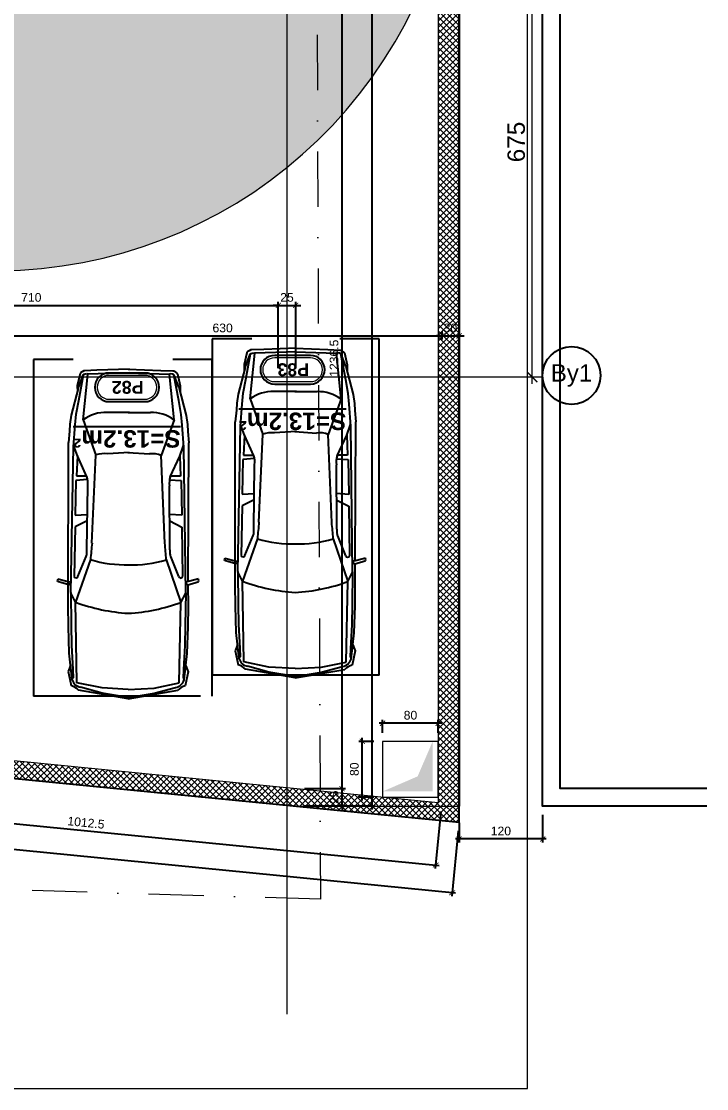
# Model space of a CAD drawing. Header units: centimetres. Extents: x 54080 to 59633, y -55119 to -48218.
# Drawn here: x 58648 to 59633, y -55119 to -53587 of the extents above; entities that cross this region are included whole.
import ezdxf
from ezdxf.enums import TextEntityAlignment as Align

# ---------------------------------------------------------------- set-up
doc = ezdxf.new("R2010")
doc.units = ezdxf.units.CM
doc.header["$LTSCALE"] = 50
doc.header["$MEASUREMENT"] = 0
for name, pattern in [('23486-A01$0${ Chain Double-Dash }', [0]), ('AXES', [2, 1.25, -0.25, 0.25, -0.25]), ('CACHE', [0.375, 0.25, -0.125]), ('CONTINU', [0]), ('Dot & Dashed', [335.138881, 158.75, -88.194444, 0, -88.194437])]:
    doc.linetypes.add(name, pattern=pattern)
doc.layers.get('0').update_dxf_attribs({"color": 8})
for name, color, linetype in [('AXES', 10, 'AXES'), ('BETON COUPE', 3, 'CONTINU'), ('BORD', 5, 'Continuous'), ('COTE 50ème', 1, 'Continuous'), ('FINI', 251, 'Continuous'), ('OMBRE', 253, 'Continuous'), ('PILIER', 7, 'Continuous'), ('TEXTE', 7, 'Continuous')]:
    doc.layers.add(name, color=color, linetype=linetype)
for name, color, linetype, lineweight in [('BETON CACHE', 4, 'CACHE', 5), ('BETON HACHURE', 253, 'Continuous', 13), ('EXISTANT BORD', 251, 'Continuous', 60), ('EXISTANT COUPE', 251, 'Continuous', 40), ('MACONNERIE COUPE', 7, 'Continuous', 30)]:
    doc.layers.add(name, color=color, linetype=linetype, lineweight=lineweight)
doc.layers.add('FMULT', color=150, linetype='Continuous', plot=False)
doc.layers.add('HORS GEL', color=7, linetype='CACHE', lineweight=15, true_color=0x00661a)
doc.layers.add('New_2D Drafting - General_Pen_No__4', color=252, linetype='Continuous', lineweight=13, true_color=0x696969)
doc.styles.add('BRMNAMES', font='swisseb.ttf', dxfattribs={"height": 20})
doc.styles.add('FN_TEXT_1.50', font='arial.ttf', dxfattribs={"height": 10})
doc.styles.add('RS_TEXT_1.50', font='arial.ttf', dxfattribs={"height": 12.5})
doc.styles.add('RS_TXT_100', font='arial.ttf', dxfattribs={"height": 25})
doc.styles.add('RS_TXT_50', font='arial.ttf', dxfattribs={"height": 12.5})
doc.dimstyles.new('RS_100CM_LINEAIRE', dxfattribs={"dimscale": 10, "dimtxt": 25, "dimasz": 1.5, "dimexe": 1, "dimexo": 2.5, "dimgap": 1, "dimtad": 1, "dimdec": 1, "dimrnd": 0.5, "dimdsep": 46, "dimtxsty": 'RS_TXT_100', "dimblk1": 'ARCHTICK', "dimblk2": 'ARCHTICK', "dimsah": 1, "dimcen": 2.5, "dimdle": 1, "dimclrt": 4, "dimadec": 0, "dimazin": 2, "dimtfac": 1, "dimtdec": 1, "dimtix": 1, "dimtmove": 2, "dimatfit": 3, "dimfxl": 1, "dimtolj": 1, "dimtzin": 0, "dimarcsym": 0})
doc.dimstyles.new('RS_50CM_LINEAIRE', dxfattribs={"dimscale": 5, "dimtxt": 12.5, "dimasz": 1.5, "dimexe": 1, "dimexo": 2.5, "dimgap": 1, "dimtad": 1, "dimdec": 1, "dimrnd": 0.5, "dimdsep": 46, "dimtxsty": 'RS_TXT_50', "dimblk1": 'ARCHTICK', "dimblk2": 'ARCHTICK', "dimsah": 1, "dimcen": 2.5, "dimdle": 1, "dimclrt": 4, "dimadec": 0, "dimazin": 2, "dimtfac": 1, "dimtdec": 1, "dimtix": 1, "dimtmove": 2, "dimatfit": 3, "dimfxl": 1, "dimtolj": 1, "dimtzin": 0, "dimarcsym": 0})

# ---------------------------------------------------------------- blocks, each defined once
blk = doc.blocks.new('AXES_FN')
at = {"color": 0, "linetype": 'Continuous'}
blk.add_circle((0, 15), 22.18, dxfattribs=at)
at = {"color": 0, "style": 'FN_TEXT_1.50'}
blk.add_attdef('AXES', text='', height=12.5, dxfattribs=at).set_placement((-48.89, 20.63), align=Align.MIDDLE_CENTER)
blk = doc.blocks.new('_ArchTick')
at = {"color": 0, "linetype": 'ByBlock', "const_width": 0.15}
blk.add_lwpolyline([(-0.5, -0.5), (0.5, 0.5)], dxfattribs=at)
blk = doc.blocks.new('*D130')
at = {"layer": 'AXES', "color": 0, "linetype": 'Continuous', "lineweight": -2, "ltscale": 0.5, "transparency": 16777216}
for p, q in [((74583.4, -44454.7), (75353.4, -44454.7)), ((75343.4, -45139.7), (75343.4, -44444.7)), ((74583.4, -45129.7), (75353.4, -45129.7))]:
    blk.add_line(p, q, dxfattribs=at)
at = {"layer": 'Defpoints', "color": 0, "linetype": 'Continuous', "ltscale": 0.5, "transparency": 16777216}
for p in [(74558.4, -44454.7), (75343.4, -44454.7), (74558.4, -45129.7)]:
    blk.add_point(p, dxfattribs=at)
at = {"layer": 'AXES', "color": 0, "linetype": 'Continuous', "lineweight": -2, "ltscale": 0.5, "transparency": 16777216, "xscale": 15, "yscale": 15, "zscale": 15}
for p, rotation in [((75343.4, -44454.7), 90), ((75343.4, -45129.7), 270)]:
    blk.add_blockref('_ArchTick', p, dxfattribs=dict(at, rotation=rotation))
at = {"layer": 'AXES', "color": 4, "linetype": 'Continuous', "lineweight": 5, "ltscale": 0.5, "transparency": 16777216, "insert": (75320.6, -44792.2), "char_height": 25, "attachment_point": 5, "rotation": 90, "style": 'RS_TXT_100'}
blk.add_mtext('\\A1;675', dxfattribs=at)
blk = doc.blocks.new('*D1105')
at = {"layer": 'COTE 50ème', "color": 0, "lineweight": -2, "ltscale": 0.5, "transparency": 16777216}
for p, q in [((58307.7, -54059.9), (58307.7, -53989.5)), ((59017.7, -54084.9), (59017.7, -53989.5)), ((58302.7, -53994.5), (59022.7, -53994.5))]:
    blk.add_line(p, q, dxfattribs=at)
at = {"layer": 'Defpoints', "color": 0, "ltscale": 0.5, "transparency": 16777216}
for p in [(59017.7, -53994.5), (58307.7, -54072.4), (59017.7, -54097.4)]:
    blk.add_point(p, dxfattribs=at)
at = {"layer": 'COTE 50ème', "color": 0, "lineweight": -2, "ltscale": 0.5, "transparency": 16777216, "xscale": 7.5, "yscale": 7.5, "zscale": 7.5, "rotation": 180}
blk.add_blockref('_ArchTick', (58307.7, -53994.5), dxfattribs=at)
at = {"layer": 'COTE 50ème', "color": 0, "lineweight": -2, "ltscale": 0.5, "transparency": 16777216, "xscale": 7.5, "yscale": 7.5, "zscale": 7.5}
blk.add_blockref('_ArchTick', (59017.7, -53994.5), dxfattribs=at)
at = {"layer": 'COTE 50ème', "color": 4, "ltscale": 0.5, "transparency": 16777216, "insert": (58662.7, -53983.1), "char_height": 12.5, "attachment_point": 5, "style": 'RS_TXT_50'}
blk.add_mtext('\\A1;710', dxfattribs=at)
blk = doc.blocks.new('*D1106')
at = {"layer": 'COTE 50ème', "color": 0, "lineweight": -2, "ltscale": 0.5, "transparency": 16777216}
for p, q in [((59017.7, -54084.9), (59017.7, -53989.5)), ((59042.7, -54084.9), (59042.7, -53989.5)), ((59017.7, -53994.5), (59010.2, -53994.5)), ((59017.7, -53994.5), (59042.7, -53994.5)), ((59042.7, -53994.5), (59050.2, -53994.5))]:
    blk.add_line(p, q, dxfattribs=at)
at = {"layer": 'Defpoints', "color": 0, "ltscale": 0.5, "transparency": 16777216}
for p in [(59042.7, -53994.5), (59017.7, -54097.4), (59042.7, -54097.4)]:
    blk.add_point(p, dxfattribs=at)
at = {"layer": 'COTE 50ème', "color": 0, "lineweight": -2, "ltscale": 0.5, "transparency": 16777216, "xscale": 7.5, "yscale": 7.5, "zscale": 7.5}
blk.add_blockref('_ArchTick', (59017.7, -53994.5), dxfattribs=at)
at = {"layer": 'COTE 50ème', "color": 0, "lineweight": -2, "ltscale": 0.5, "transparency": 16777216, "xscale": 7.5, "yscale": 7.5, "zscale": 7.5, "rotation": 180}
blk.add_blockref('_ArchTick', (59042.7, -53994.5), dxfattribs=at)
at = {"layer": 'COTE 50ème', "color": 4, "ltscale": 0.5, "transparency": 16777216, "insert": (59030.2, -53983.1), "char_height": 12.5, "attachment_point": 5, "style": 'RS_TXT_50'}
blk.add_mtext('\\A1;25', dxfattribs=at)
blk = doc.blocks.new('*D1373')
at = {"layer": 'COTE 50ème', "color": 0, "lineweight": -2, "ltscale": 0.5, "transparency": 16777216}
for p, q in [((59055.2, -54688.5), (59114.3, -54688.5)), ((59109.3, -54688.5), (59109.3, -54681)), ((59109.3, -54713.5), (59109.3, -54688.5)), ((59055.2, -54713.5), (59114.3, -54713.5)), ((59109.3, -54713.5), (59109.3, -54721))]:
    blk.add_line(p, q, dxfattribs=at)
at = {"layer": 'Defpoints', "color": 0, "ltscale": 0.5, "transparency": 16777216}
for p in [(59042.7, -54688.5), (59109.3, -54688.5), (59042.7, -54713.5)]:
    blk.add_point(p, dxfattribs=at)
at = {"layer": 'COTE 50ème', "color": 0, "lineweight": -2, "ltscale": 0.5, "transparency": 16777216, "xscale": 7.5, "yscale": 7.5, "zscale": 7.5}
for p, rotation in [((59109.3, -54688.5), 270), ((59109.3, -54713.5), 90)]:
    blk.add_blockref('_ArchTick', p, dxfattribs=dict(at, rotation=rotation))
at = {"layer": 'COTE 50ème', "color": 4, "ltscale": 0.5, "transparency": 16777216, "insert": (59097.9, -54701), "char_height": 12.5, "attachment_point": 5, "rotation": 90, "style": 'RS_TXT_50'}
blk.add_mtext('\\A1;25', dxfattribs=at)
blk = doc.blocks.new('*D1374')
at = {"layer": 'COTE 50ème', "color": 0, "lineweight": -2, "ltscale": 0.5, "transparency": 16777216}
for p, q in [((59030.2, -53452.2), (59114.3, -53452.2)), ((59109.3, -54693.5), (59109.3, -53447.2)), ((59055.2, -54688.5), (59114.3, -54688.5))]:
    blk.add_line(p, q, dxfattribs=at)
at = {"layer": 'Defpoints', "color": 0, "ltscale": 0.5, "transparency": 16777216}
for p in [(59017.7, -53452.2), (59109.3, -53452.2), (59042.7, -54688.5)]:
    blk.add_point(p, dxfattribs=at)
at = {"layer": 'COTE 50ème', "color": 0, "lineweight": -2, "ltscale": 0.5, "transparency": 16777216, "xscale": 7.5, "yscale": 7.5, "zscale": 7.5}
for p, rotation in [((59109.3, -53452.2), 90), ((59109.3, -54688.5), 270)]:
    blk.add_blockref('_ArchTick', p, dxfattribs=dict(at, rotation=rotation))
at = {"layer": 'COTE 50ème', "color": 4, "ltscale": 0.5, "transparency": 16777216, "insert": (59097.9, -54070.4), "char_height": 12.5, "attachment_point": 5, "rotation": 90, "style": 'RS_TXT_50'}
blk.add_mtext('\\A1;1236.5', dxfattribs=at)
blk = doc.blocks.new('*D1382')
at = {"layer": 'COTE 50ème', "color": 0, "lineweight": -2, "ltscale": 0.5, "transparency": 16777216}
for p, q in [((59055.2, -49527.2), (59157.1, -49527.2)), ((59152.1, -49522.2), (59152.1, -54718.5)), ((59055.2, -54713.5), (59157.1, -54713.5))]:
    blk.add_line(p, q, dxfattribs=at)
at = {"layer": 'Defpoints', "color": 0, "ltscale": 0.5, "transparency": 16777216}
for p in [(59042.7, -49527.2), (59042.7, -54713.5), (59152.1, -54713.5)]:
    blk.add_point(p, dxfattribs=at)
at = {"layer": 'COTE 50ème', "color": 0, "lineweight": -2, "ltscale": 0.5, "transparency": 16777216, "xscale": 7.5, "yscale": 7.5, "zscale": 7.5}
for p, rotation in [((59152.1, -49527.2), 90), ((59152.1, -54713.5), 270)]:
    blk.add_blockref('_ArchTick', p, dxfattribs=dict(at, rotation=rotation))
at = {"layer": 'COTE 50ème', "color": 4, "ltscale": 0.5, "transparency": 16777216, "insert": (59140.7, -52120.4), "char_height": 12.5, "attachment_point": 5, "rotation": 90, "style": 'RS_TXT_50'}
blk.add_mtext('\\A1;5186.5', dxfattribs=at)
blk = doc.blocks.new('*D1390')
at = {"layer": 'COTE 50ème', "color": 0, "lineweight": -2, "ltscale": 0.5, "transparency": 16777216}
for p, q in [((58243.9, -54622.5), (58235.9, -54704.3)), ((58231.4, -54698.9), (59248.9, -54798.8)), ((59251.4, -54721.5), (59243.4, -54803.3))]:
    blk.add_line(p, q, dxfattribs=at)
at = {"layer": 'Defpoints', "color": 0, "ltscale": 0.5, "transparency": 16777216}
for p in [(58245.2, -54610.1), (59252.7, -54709), (59243.9, -54798.3)]:
    blk.add_point(p, dxfattribs=at)
at = {"layer": 'COTE 50ème', "color": 0, "lineweight": -2, "ltscale": 0.5, "transparency": 16777216, "xscale": 7.5, "yscale": 7.5, "zscale": 7.5}
for p, rotation in [((58236.4, -54699.4), 174.3913441653871), ((59243.9, -54798.3), 354.3913441653871)]:
    blk.add_blockref('_ArchTick', p, dxfattribs=dict(at, rotation=rotation))
at = {"layer": 'COTE 50ème', "color": 4, "ltscale": 0.5, "transparency": 16777216, "insert": (58741.3, -54737.5), "char_height": 12.5, "attachment_point": 5, "rotation": 354.3913, "style": 'RS_TXT_50'}
blk.add_mtext('\\A1;1012.5', dxfattribs=at)
blk = doc.blocks.new('*D1391')
at = {"layer": 'COTE 50ème', "color": 0, "lineweight": -2, "ltscale": 0.5, "transparency": 16777216}
for p, q in [((54463.3, -54276.4), (54454.1, -54370.5)), ((59272.6, -54838.7), (54449.6, -54365.1)), ((59276.4, -54749), (59267.1, -54843.2))]:
    blk.add_line(p, q, dxfattribs=at)
at = {"layer": 'Defpoints', "color": 0, "ltscale": 0.5, "transparency": 16777216}
for p in [(54464.5, -54263.9), (54454.6, -54365.6), (59277.6, -54736.6)]:
    blk.add_point(p, dxfattribs=at)
at = {"layer": 'COTE 50ème', "color": 0, "lineweight": -2, "ltscale": 0.5, "transparency": 16777216, "xscale": 7.5, "yscale": 7.5, "zscale": 7.5}
for p, rotation in [((54454.6, -54365.6), 174.3913441652517), ((59267.6, -54838.2), 354.3913441652516)]:
    blk.add_blockref('_ArchTick', p, dxfattribs=dict(at, rotation=rotation))
at = {"layer": 'COTE 50ème', "color": 4, "ltscale": 0.5, "transparency": 16777216, "insert": (56862.2, -54590.6), "char_height": 12.5, "attachment_point": 5, "rotation": 354.3913, "style": 'RS_TXT_50'}
blk.add_mtext('\\A1;4836', dxfattribs=at)
blk = doc.blocks.new('PILIER')
at = {"color": 252}
blk.add_lwpolyline([(1.563, 1.2), (-1.437, 1.2, 1), (-1.437, -1.2), (1.563, -1.2, 1), (1.563, 1.2, -1)], format="xyb", dxfattribs=at)
at = {"color": 10, "lineweight": 20}
blk.add_lwpolyline([(1.563, 1), (-1.437, 1, 1), (-1.437, -1), (1.563, -1, 1)], format="xyb", close=True, dxfattribs=at)
at = {"color": 7, "style": 'BRMNAMES'}
blk.add_attdef('PILIER_TEXTE', text='', height=1.076, dxfattribs=at).set_placement((0, 0), align=Align.MIDDLE_CENTER)
blk = doc.blocks.new('*D1409')
at = {"layer": 'COTE 50ème', "color": 0, "lineweight": -2, "ltscale": 0.5, "transparency": 16777216}
for p, q in [((58622.7, -54044.9), (58622.7, -54033.4)), ((59252.7, -54032.2), (59252.7, -54043.4)), ((58617.7, -54038.4), (59257.7, -54038.4))]:
    blk.add_line(p, q, dxfattribs=at)
at = {"layer": 'Defpoints', "color": 0, "ltscale": 0.5, "transparency": 16777216}
for p in [(59252.7, -54019.7), (59252.7, -54038.4), (58622.7, -54057.4)]:
    blk.add_point(p, dxfattribs=at)
at = {"layer": 'COTE 50ème', "color": 0, "lineweight": -2, "ltscale": 0.5, "transparency": 16777216, "xscale": 7.5, "yscale": 7.5, "zscale": 7.5, "rotation": 180}
blk.add_blockref('_ArchTick', (58622.7, -54038.4), dxfattribs=at)
at = {"layer": 'COTE 50ème', "color": 0, "lineweight": -2, "ltscale": 0.5, "transparency": 16777216, "xscale": 7.5, "yscale": 7.5, "zscale": 7.5}
blk.add_blockref('_ArchTick', (59252.7, -54038.4), dxfattribs=at)
at = {"layer": 'COTE 50ème', "color": 4, "ltscale": 0.5, "transparency": 16777216, "insert": (58937.7, -54027), "char_height": 12.5, "attachment_point": 5, "style": 'RS_TXT_50'}
blk.add_mtext('\\A1;630', dxfattribs=at)
blk = doc.blocks.new('*D1410')
at = {"layer": 'COTE 50ème', "color": 0, "lineweight": -2, "ltscale": 0.5, "transparency": 16777216}
for p, q in [((59252.7, -54032.2), (59252.7, -54043.4)), ((59277.6, -54034.9), (59277.6, -54043.4)), ((59252.7, -54038.4), (59245.2, -54038.4)), ((59252.7, -54038.4), (59277.6, -54038.4)), ((59277.6, -54038.4), (59285.1, -54038.4))]:
    blk.add_line(p, q, dxfattribs=at)
at = {"layer": 'Defpoints', "color": 0, "ltscale": 0.5, "transparency": 16777216}
for p in [(59252.7, -54019.7), (59277.6, -54022.4), (59277.6, -54038.4)]:
    blk.add_point(p, dxfattribs=at)
at = {"layer": 'COTE 50ème', "color": 0, "lineweight": -2, "ltscale": 0.5, "transparency": 16777216, "xscale": 7.5, "yscale": 7.5, "zscale": 7.5}
blk.add_blockref('_ArchTick', (59252.7, -54038.4), dxfattribs=at)
at = {"layer": 'COTE 50ème', "color": 0, "lineweight": -2, "ltscale": 0.5, "transparency": 16777216, "xscale": 7.5, "yscale": 7.5, "zscale": 7.5, "rotation": 180}
blk.add_blockref('_ArchTick', (59277.6, -54038.4), dxfattribs=at)
at = {"layer": 'COTE 50ème', "color": 4, "ltscale": 0.5, "transparency": 16777216, "insert": (59265.1, -54027), "char_height": 12.5, "attachment_point": 5, "style": 'RS_TXT_50'}
blk.add_mtext('\\A1;30', dxfattribs=at)
blk = doc.blocks.new('*D1416')
at = {"layer": 'COTE 50ème', "color": 0, "lineweight": -2, "ltscale": 0.5, "transparency": 16777216}
for p, q in [((59252.7, -54594.6), (59162.7, -54594.6)), ((59167.7, -54608.2), (59167.7, -54589.6)), ((59247.7, -54608.2), (59247.7, -54589.6))]:
    blk.add_line(p, q, dxfattribs=at)
at = {"layer": 'Defpoints', "color": 0, "ltscale": 0.5, "transparency": 16777216}
for p in [(59167.7, -54594.6), (59167.7, -54620.7), (59247.7, -54620.7)]:
    blk.add_point(p, dxfattribs=at)
at = {"layer": 'COTE 50ème', "color": 0, "lineweight": -2, "ltscale": 0.5, "transparency": 16777216, "xscale": 7.5, "yscale": 7.5, "zscale": 7.5, "rotation": 180}
blk.add_blockref('_ArchTick', (59167.7, -54594.6), dxfattribs=at)
at = {"layer": 'COTE 50ème', "color": 0, "lineweight": -2, "ltscale": 0.5, "transparency": 16777216, "xscale": 7.5, "yscale": 7.5, "zscale": 7.5}
blk.add_blockref('_ArchTick', (59247.7, -54594.6), dxfattribs=at)
at = {"layer": 'COTE 50ème', "color": 4, "ltscale": 0.5, "transparency": 16777216, "insert": (59207.7, -54583.2), "char_height": 12.5, "attachment_point": 5, "style": 'RS_TXT_50'}
blk.add_mtext('\\A1;80', dxfattribs=at)
blk = doc.blocks.new('*D1417')
at = {"layer": 'COTE 50ème', "color": 0, "lineweight": -2, "ltscale": 0.5, "transparency": 16777216}
for p, q in [((59138.5, -54705.7), (59138.5, -54615.7)), ((59155.2, -54620.7), (59133.5, -54620.7)), ((59155.2, -54700.7), (59133.5, -54700.7))]:
    blk.add_line(p, q, dxfattribs=at)
at = {"layer": 'Defpoints', "color": 0, "ltscale": 0.5, "transparency": 16777216}
for p in [(59138.5, -54620.7), (59167.7, -54620.7), (59167.7, -54700.7)]:
    blk.add_point(p, dxfattribs=at)
at = {"layer": 'COTE 50ème', "color": 0, "lineweight": -2, "ltscale": 0.5, "transparency": 16777216, "xscale": 7.5, "yscale": 7.5, "zscale": 7.5}
for p, rotation in [((59138.5, -54620.7), 90), ((59138.5, -54700.7), 270)]:
    blk.add_blockref('_ArchTick', p, dxfattribs=dict(at, rotation=rotation))
at = {"layer": 'COTE 50ème', "color": 4, "ltscale": 0.5, "transparency": 16777216, "insert": (59127.1, -54660.7), "char_height": 12.5, "attachment_point": 5, "rotation": 90, "style": 'RS_TXT_50'}
blk.add_mtext('\\A1;80', dxfattribs=at)
blk = doc.blocks.new('*D1419')
at = {"layer": 'COTE 50ème', "color": 0, "lineweight": -2, "ltscale": 0.5, "transparency": 16777216}
for p, q in [((59277.6, -54737.5), (59277.6, -54765.9)), ((59397.7, -54726), (59397.7, -54765.9)), ((59402.7, -54760.9), (59272.6, -54760.9))]:
    blk.add_line(p, q, dxfattribs=at)
at = {"layer": 'Defpoints', "color": 0, "ltscale": 0.5, "transparency": 16777216}
for p in [(59277.6, -54725), (59397.7, -54713.5), (59277.6, -54760.9)]:
    blk.add_point(p, dxfattribs=at)
at = {"layer": 'COTE 50ème', "color": 0, "lineweight": -2, "ltscale": 0.5, "transparency": 16777216, "xscale": 7.5, "yscale": 7.5, "zscale": 7.5, "rotation": 180}
blk.add_blockref('_ArchTick', (59277.6, -54760.9), dxfattribs=at)
at = {"layer": 'COTE 50ème', "color": 0, "lineweight": -2, "ltscale": 0.5, "transparency": 16777216, "xscale": 7.5, "yscale": 7.5, "zscale": 7.5}
blk.add_blockref('_ArchTick', (59397.7, -54760.9), dxfattribs=at)
at = {"layer": 'COTE 50ème', "color": 4, "ltscale": 0.5, "transparency": 16777216, "insert": (59337.7, -54749.5), "char_height": 12.5, "attachment_point": 5, "style": 'RS_TXT_50'}
blk.add_mtext('\\A1;120', dxfattribs=at)
blk = doc.blocks.new('A$C99aa3423')
at = {"layer": 'AXES', "lineweight": 5, "ltscale": 1.3}
blk.add_line((3195, -3235), (-1985, -3235), dxfattribs=at)
at = {"layer": 'HORS GEL', "linetype": '23486-A01$0${ Chain Double-Dash }', "ltscale": 1.2}
blk.add_line((2827.5, 1580), (2827.5, -4150), dxfattribs=at)
at = {"layer": 'AXES', "linetype": 'ByBlock'}
ref = blk.add_blockref('AXES_FN', (3208.4, -3232.83), dxfattribs=dict(at, xscale=1.875, yscale=1.875, zscale=1.875, rotation=270))
ref.add_attrib('AXES', 'By1', dxfattribs={"layer": '0', "color": 0, "height": 24.75, "style": 'RS_TEXT_1.50'}).set_placement((3236.53, -3232.83), align=Align.MIDDLE)
at = {"layer": 'AXES', "linetype": 'Continuous', "lineweight": 5, "ltscale": 0.5}
dim = blk.add_linear_dim(base=(3179.95, -2560), p1=(2395, -3235), p2=(2395, -2560), angle=270, dimstyle='RS_100CM_LINEAIRE', dxfattribs=at)
dim.commit()
dim.dimension.update_dxf_attribs({"geometry": '*D130', "text_midpoint": (3157.18, -2897.5), "insert": (-72163.45, 41894.73)})

msp = doc.modelspace()

# ---------------------------------------------------------------- hatches: boundary and pattern name
at = {"layer": 'BETON HACHURE', "transparency": 33554585}
h = msp.add_hatch(dxfattribs=at)
h.set_pattern_fill('ANSI37', color=256, scale=50, angle=270, style=0)
h.set_pattern_definition([(315, (861.459, 19655.393), (4.4194174, 4.4194174), []), (45, (861.459, 19655.393), (-4.4194174, 4.4194174), [])])
h.paths.add_polyline_path([(56357.67, -51847.22), (56382.67, -51847.22), (56382.67, -52172.22), (56357.67, -52172.22)], flags=0)
h.paths.add_polyline_path([(56357.67, -51847.22), (56382.67, -51847.22), (56382.67, -52172.22), (56357.67, -52172.22)], flags=0)
h.paths.add_polyline_path([(58537.67, -51987.36), (58537.67, -52037.36), (58617.67, -52037.36), (58617.67, -51987.36)], flags=0)
h.paths.add_polyline_path([(58157.67, -51987.36), (58157.67, -52037.36), (58237.67, -52037.36), (58237.67, -51987.36)], flags=0)
edge = h.paths.add_edge_path(flags=0)
edge.add_arc((58197.67, -50672.36), 40, 0, 360)
edge = h.paths.add_edge_path(flags=0)
edge.add_arc((58197.67, -49997.36), 40, 0, 360)
edge = h.paths.add_edge_path(flags=0)
edge.add_arc((58197.67, -51272.36), 40, 0, 360)
h.paths.add_polyline_path([(59277.67, -49527.22), (54853.83, -49527.22), (54464.54, -54263.92), (59277.59, -54736.58), (59277.67, -54713.51)])
edge = h.paths.add_edge_path(flags=0)
edge.add_arc((58197.67, -51272.36), 40, 0, 360)
h.paths.add_polyline_path([(56982.67, -49552.22), (56982.67, -49972.36), (57007.67, -49972.36), (57007.67, -49552.22), (58577.68, -49552.22), (58577.67, -50022.36), (58617.67, -50022.36), (58617.67, -49552.22), (59247.67, -49552.22), (59247.67, -51282.36), (58617.67, -51282.36), (58617.67, -50647.36), (58577.67, -50647.36), (58577.67, -51312.36), (59247.67, -51312.36), (59247.67, -52057.36), (58577.67, -52057.36), (58577.67, -53447.36), (58617.67, -53447.36), (58617.67, -52087.36), (59247.67, -52087.36), (59247.67, -54709.01), (58245.17, -54610.07), (58245.17, -54122.36), (58220.17, -54122.36), (58220.17, -54607.62), (56915.17, -54479.46), (56915.17, -54122.36), (56890.17, -54122.36), (56890.17, -54477.01), (55702.67, -54360.39), (55702.67, -54122.36), (55652.67, -54122.36), (55652.67, -54355.48), (54491.47, -54241.45), (54666.86, -52107.36), (54872.67, -52107.36), (54872.67, -52057.36), (54670.97, -52057.36), (54672.82, -52037.36), (54872.67, -52037.36), (54872.67, -51987.36), (54676.72, -51987.36), (54733.43, -51297.36), (54872.67, -51297.36), (54872.67, -51247.36), (54737.54, -51247.36), (54782.74, -50697.36), (54872.67, -50697.36), (54872.67, -50647.36), (54786.85, -50647.36), (54876.86, -49552.22), (55655.17, -49552.22), (55655.17, -49972.36), (55680.17, -49972.36), (55680.17, -49552.22)], flags=16)
h.paths.add_polyline_path([(58157.67, -51232.36), (58157.67, -51312.36), (58237.67, -51312.36), (58237.67, -51232.36)], flags=0)
at = {"layer": 'New_2D Drafting - General_Pen_No__4', "linetype": 'Continuous', "lineweight": 0, "true_color": 0xc7c8ca, "transparency": 33554546}
h = msp.add_hatch(color=9, dxfattribs=at)
edge = h.paths.add_edge_path()
edge.add_line((59247.67, -53474.77), (59247.67, -52087.36))
edge.add_line((59247.67, -52087.36), (58657.67, -52087.36))
edge.add_line((58657.67, -52087.36), (58657.67, -53253.16))
edge.add_arc((58307.67, -53253.16), 350, -93.08046, 0, ccw=False)
edge.add_line((58288.86, -53602.65), (58283.86, -53602.39))
edge.add_arc((58302.67, -53252.89), 350, 180, 266.91954, ccw=False)
edge.add_line((57952.67, -53252.89), (57952.67, -50634.86))
edge.add_arc((57492.67, -50634.86), 460, 0, 90)
edge.add_line((57492.67, -50174.86), (55707.67, -50174.86))
edge.add_arc((55707.67, -50634.86), 460, 90, 180)
edge.add_line((55247.67, -50634.86), (55247.67, -53323.54))
edge.add_arc((55707.67, -53323.54), 460, 180, 266.91954)
edge.add_line((55682.95, -53782.88), (57784.07, -53895.95))
edge.add_line((57784.07, -53895.95), (58492.95, -53934.1))
edge.add_arc((58611.23, -53278.74), 665.95, 259.76948, 342.88134)
edge = h.paths.add_edge_path(flags=16)
edge.add_line((57263.86, -53547.49), (55898.86, -53474.03))
edge.add_arc((55917.67, -53124.54), 350, 180, 266.91954, ccw=False)
edge.add_line((55567.67, -53124.54), (55567.67, -50844.86))
edge.add_arc((55917.67, -50844.86), 350, 90, 180, ccw=False)
edge.add_line((55917.67, -50494.86), (57282.67, -50494.86))
edge.add_arc((57282.67, -50844.86), 350, 0, 90, ccw=False)
edge.add_line((57632.67, -50844.86), (57632.67, -53198))
edge.add_arc((57282.67, -53198), 350, -93.08046, 0, ccw=False)

# ---------------------------------------------------------------- linework, layer by layer
at = {"layer": 'BETON CACHE', "color": 232, "linetype": 'Dot & Dashed', "ltscale": 0.01}
msp.add_lwpolyline([(59078.3, -54847.46), (57765.06, -54807.71), (54417.81, -54401.92), (54818.91, -49521.26), (58468.18, -49407.74), (59057.59, -49414.31)], close=True, dxfattribs=at)
at = {"layer": 'BETON COUPE', "lineweight": 5}
msp.add_lwpolyline([(59277.67, -49527.22), (54853.83, -49527.22), (54464.54, -54263.92), (59277.59, -54736.58), (59277.67, -54713.51)], close=True, dxfattribs=at)
at = {"layer": 'BETON COUPE', "ltscale": 0.5}
for points in [[(59633.47, -54713.51), (59397.67, -54713.51), (59397.67, -49673.86), (59622.81, -49673.86)], [(59633.47, -54688.51), (59422.67, -54688.51), (59422.67, -49698.86), (59622.81, -49698.86)]]:
    msp.add_lwpolyline(points, dxfattribs=at)
at = {"layer": 'BETON COUPE', "lineweight": 5}
msp.add_lwpolyline([(58577.67, -50647.36), (58577.67, -51312.36), (59247.67, -51312.36), (59247.67, -52057.36), (58577.67, -52057.36), (58577.67, -53447.36), (58617.67, -53447.36), (58617.67, -52087.36), (59247.67, -52087.36), (59247.67, -54709.01), (58245.17, -54610.07), (58245.17, -54122.36), (58220.17, -54122.36), (58220.17, -54607.62), (56915.17, -54479.46), (56915.17, -54122.36), (56890.17, -54122.36), (56890.17, -54477.01), (55702.67, -54360.39)], dxfattribs=at)
at = {"layer": 'BETON COUPE', "lineweight": 5, "ltscale": 0.5}
msp.add_lwpolyline([(59167.67, -54700.67), (59247.67, -54700.67), (59247.67, -54620.67), (59167.67, -54620.67)], close=True, dxfattribs=at)
at = {"layer": 'BORD'}
msp.add_lwpolyline([(59277.67, -54713.51), (59277.67, -49527.22), (54853.83, -49527.22), (54464.54, -54263.92), (59277.59, -54736.58)], close=True, dxfattribs=at)
at = {"layer": 'EXISTANT BORD', "color": 3, "lineweight": 5}
msp.add_lwpolyline([(59042.67, -54713.51), (59277.59, -54713.51), (59277.59, -49527.22), (59042.67, -49527.22)], dxfattribs=at)
at = {"layer": 'EXISTANT COUPE', "lineweight": 5}
msp.add_lwpolyline([(59247.67, -53474.77), (59247.67, -52087.36), (58657.67, -52087.36), (58657.67, -53253.16, -0.4300498), (58288.86, -53602.65), (58283.86, -53602.39, -0.3985526), (57952.67, -53252.89), (57952.67, -50634.86, 0.4142136), (57492.67, -50174.86), (55707.67, -50174.86, 0.4142136), (55247.67, -50634.86), (55247.67, -53323.54, 0.3985526), (55682.95, -53782.88), (57784.07, -53895.95), (58492.95, -53934.1, 0.3794243), (59247.67, -53474.77)], format="xyb", close=True, dxfattribs=at)
at = {"layer": 'FINI'}
for p, q in [((58979.64, -54042.36), (58922.8, -54042.36)), ((58922.8, -54042.36), (58922.8, -54525.52)), ((59162.8, -54042.36), (59105.96, -54042.36)), ((59162.8, -54525.52), (59162.8, -54042.36)), ((58972.72, -54062.59), (58968.79, -54079.55)), ((58970.2, -54083.65), (58977.31, -54064.37)), ((58970.85, -54101.02), (58977.83, -54064.01)), ((58974.07, -54060.75), (58972.72, -54062.59)), ((58975.89, -54059.81), (58974.07, -54060.75)), ((58978.16, -54058.42), (58975.89, -54059.81)), ((58977.31, -54064.37), (58978.67, -54063.44)), ((58977.36, -54128.82), (58984.07, -54063.05)), ((58979.53, -54058.4), (58978.16, -54058.42)), ((58978.67, -54063.44), (58980.04, -54062.97)), ((58996.81, -54057.77), (58979.53, -54058.4)), ((58980.04, -54062.97), (58982.32, -54062.49)), ((58982.32, -54062.49), (58984.07, -54063.05)), ((59043.77, -54061.24), (58984.07, -54063.05)), ((59043.78, -54055.95), (58996.81, -54057.77)), ((59041.81, -54061.24), (59101.5, -54063.29)), ((59041.82, -54055.94), (59088.78, -54057.96)), ((59088.78, -54057.96), (59106.06, -54058.66)), ((59103.25, -54062.74), (59101.5, -54063.29)), ((59107.94, -54129.09), (59101.5, -54063.29)), ((59105.53, -54063.23), (59103.25, -54062.74)), ((59106.9, -54063.71), (59105.53, -54063.23)), ((59106.06, -54058.66), (59107.43, -54058.68)), ((59108.25, -54064.64), (59106.9, -54063.71)), ((59107.43, -54058.68), (59109.69, -54060.09)), ((59114.56, -54101.32), (59107.73, -54064.28)), ((59114.85, -54082.12), (59108.25, -54064.64)), ((59109.69, -54060.09), (59111.51, -54061.03)), ((59111.51, -54061.03), (59112.85, -54062.88)), ((59112.85, -54062.88), (59116.71, -54079.86)), ((58722.79, -54072.36), (58665.95, -54072.36)), ((58665.95, -54072.36), (58665.95, -54555.52)), ((58922.8, -54072.36), (58865.96, -54072.36)), ((58922.8, -54555.52), (58922.8, -54072.36)), ((58968.79, -54079.55), (58968.89, -54088.68)), ((59116.71, -54079.86), (59116.58, -54088.85)), ((58732.72, -54092.59), (58728.79, -54109.55)), ((58730.2, -54113.65), (58737.31, -54094.37)), ((58730.85, -54131.02), (58737.83, -54094.01)), ((58734.07, -54090.75), (58732.72, -54092.59)), ((58735.89, -54089.81), (58734.07, -54090.75)), ((58738.16, -54088.42), (58735.89, -54089.81)), ((58737.31, -54094.37), (58738.67, -54093.44)), ((58737.36, -54158.82), (58744.07, -54093.05)), ((58739.53, -54088.4), (58738.16, -54088.42)), ((58738.67, -54093.44), (58740.04, -54092.97)), ((58756.81, -54087.77), (58739.53, -54088.4)), ((58740.04, -54092.97), (58742.32, -54092.49)), ((58742.32, -54092.49), (58744.07, -54093.05)), ((58803.77, -54091.24), (58744.07, -54093.05)), ((58803.78, -54085.95), (58756.81, -54087.77)), ((58801.81, -54091.24), (58861.5, -54093.29)), ((58801.82, -54085.94), (58848.78, -54087.96)), ((58848.78, -54087.96), (58866.06, -54088.66)), ((58863.25, -54092.74), (58861.5, -54093.29)), ((58867.94, -54159.09), (58861.5, -54093.29)), ((58865.53, -54093.23), (58863.25, -54092.74)), ((58866.9, -54093.71), (58865.53, -54093.23)), ((58866.06, -54088.66), (58867.43, -54088.68)), ((58868.25, -54094.64), (58866.9, -54093.71)), ((58867.43, -54088.68), (58869.69, -54090.09)), ((58874.56, -54131.32), (58867.73, -54094.28)), ((58874.85, -54112.12), (58868.25, -54094.64)), ((58869.69, -54090.09), (58871.51, -54091.03)), ((58871.51, -54091.03), (58872.85, -54092.88)), ((58872.85, -54092.88), (58876.71, -54109.86)), ((58970.2, -54083.65), (58960.1, -54122.17)), ((59114.85, -54082.12), (59125.22, -54122.51)), ((58728.79, -54109.55), (58728.89, -54118.68)), ((58874.85, -54112.12), (58885.22, -54152.51)), ((58876.71, -54109.86), (58876.58, -54118.85)), ((58967.4, -54120.72), (58970.85, -54101.02)), ((59117.92, -54121.03), (59114.56, -54101.32)), ((58730.2, -54113.65), (58720.1, -54152.17)), ((58960.1, -54122.17), (58957.96, -54135)), ((58965.74, -54136.28), (58967.4, -54120.72)), ((59043.65, -54118.33), (59011.54, -54118.27)), ((59041.69, -54118.33), (59073.8, -54118.39)), ((59119.52, -54136.6), (59117.92, -54121.03)), ((59125.22, -54122.51), (59127.31, -54135.35)), ((58727.4, -54150.72), (58730.85, -54131.02)), ((58877.92, -54151.03), (58874.56, -54131.32)), ((58957.96, -54135), (58957.61, -54145.06)), ((58963.34, -54167.86), (58965.74, -54136.28)), ((58977.37, -54128.68), (58995.5, -54179.76)), ((59107.93, -54128.95), (59089.59, -54179.95)), ((59121.79, -54168.19), (59119.52, -54136.6)), ((59127.31, -54135.35), (59127.62, -54145.41)), ((58720.1, -54152.17), (58717.96, -54165)), ((58725.74, -54166.28), (58727.4, -54150.72)), ((58803.65, -54148.33), (58771.54, -54148.27)), ((58801.69, -54148.33), (58833.8, -54148.39)), ((58879.52, -54166.6), (58877.92, -54151.03)), ((58885.22, -54152.51), (58887.31, -54165.35)), ((58957.61, -54145.06), (58955.96, -54161.54)), ((59127.62, -54145.41), (59129.2, -54161.9)), ((58717.96, -54165), (58717.61, -54175.06)), ((58723.34, -54197.86), (58725.74, -54166.28)), ((58737.37, -54158.68), (58755.5, -54209.76)), ((58867.93, -54158.95), (58849.59, -54209.95)), ((58881.79, -54198.19), (58879.52, -54166.6)), ((58887.31, -54165.35), (58887.62, -54175.41)), ((58955.76, -54396.11), (58955.96, -54161.54)), ((58959.67, -54376.86), (58963.34, -54167.86)), ((58968.98, -54180.77), (58963.53, -54165.35)), ((59116.1, -54181.07), (59121.61, -54165.68)), ((59124.6, -54377.2), (59121.79, -54168.19)), ((59128.05, -54360.79), (59129.2, -54161.9)), ((58717.61, -54175.06), (58715.96, -54191.54)), ((58887.62, -54175.41), (58889.2, -54191.9)), ((58968.98, -54180.77), (58967.86, -54209.41)), ((58982.71, -54210.5), (58968.98, -54180.77)), ((58989.93, -54305.99), (58995.5, -54179.76)), ((59043.55, -54175.85), (59012.48, -54177.67)), ((59041.55, -54175.85), (59072.62, -54177.8)), ((59094.63, -54306.2), (59089.59, -54179.95)), ((59102.25, -54210.74), (59116.1, -54181.07)), ((59116.1, -54181.07), (59117.11, -54209.71)), ((58715.76, -54426.11), (58715.96, -54191.54)), ((58719.67, -54406.86), (58723.34, -54197.86)), ((58728.98, -54210.77), (58723.53, -54195.35)), ((58876.1, -54211.07), (58881.61, -54195.68)), ((58884.6, -54407.2), (58881.79, -54198.19)), ((58888.05, -54390.79), (58889.2, -54191.9)), ((58728.98, -54210.77), (58727.86, -54239.41)), ((58742.71, -54240.5), (58728.98, -54210.77)), ((58749.93, -54335.99), (58755.5, -54209.76)), ((58803.55, -54205.85), (58772.48, -54207.67)), ((58801.55, -54205.85), (58832.62, -54207.8)), ((58854.63, -54336.2), (58849.59, -54209.95)), ((58862.25, -54240.74), (58876.1, -54211.07)), ((58876.1, -54211.07), (58877.11, -54239.71)), ((58966.78, -54215.77), (58965.62, -54265.63)), ((58983.56, -54214.61), (58966.78, -54215.77)), ((58967.86, -54209.41), (58982.09, -54209.44)), ((59101.38, -54214.85), (59118.15, -54216.08)), ((59117.11, -54209.71), (59102.75, -54209.68)), ((59118.15, -54216.08), (59119.11, -54265.94)), ((58982.49, -54315.52), (58983.74, -54223.23)), ((59102.03, -54315.77), (59101.16, -54223.47)), ((58726.78, -54245.77), (58725.62, -54295.63)), ((58743.56, -54244.61), (58726.78, -54245.77)), ((58727.86, -54239.41), (58742.09, -54239.44)), ((58861.38, -54244.85), (58878.15, -54246.08)), ((58877.11, -54239.71), (58862.75, -54239.68)), ((58878.15, -54246.08), (58879.11, -54295.94)), ((58742.49, -54345.52), (58743.74, -54253.23)), ((58862.03, -54345.77), (58861.16, -54253.47)), ((58965.62, -54265.63), (58983.18, -54264.63)), ((59119.11, -54265.94), (59101.56, -54264.87)), ((58983.05, -54273.91), (58965.58, -54282.6)), ((59101.64, -54274.15), (59119.08, -54282.92)), ((58725.62, -54295.63), (58743.18, -54294.63)), ((58879.11, -54295.94), (58861.56, -54294.87)), ((58965.58, -54282.6), (58964.37, -54353.67)), ((59119.08, -54282.92), (59119.99, -54353.99)), ((58743.05, -54303.91), (58725.58, -54312.6)), ((58861.64, -54304.15), (58879.08, -54312.92)), ((58725.58, -54312.6), (58724.37, -54383.67)), ((58879.08, -54312.92), (58879.99, -54383.99)), ((58969.68, -54353.68), (58981.41, -54325.06)), ((59114.69, -54353.98), (59103.08, -54325.32)), ((58987.76, -54329.32), (58966.42, -54390.8)), ((59096.7, -54329.55), (59117.79, -54391.12)), ((58729.68, -54383.68), (58741.41, -54355.06)), ((58874.69, -54383.98), (58863.08, -54355.32)), ((58940.52, -54359.75), (58941.11, -54357.49)), ((58941.01, -54357.47), (58953.77, -54360.81)), ((59143.14, -54357.47), (59130.37, -54360.81)), ((59143.62, -54359.75), (59143.03, -54357.49)), ((58747.76, -54359.32), (58726.42, -54420.8)), ((58856.7, -54359.55), (58877.79, -54421.12)), ((58940.97, -54361.12), (58940.52, -54359.75)), ((58941.88, -54361.59), (58940.97, -54361.12)), ((58945.07, -54362.54), (58941.88, -54361.59)), ((58953.27, -54364.91), (58945.07, -54362.54)), ((58956, -54365.86), (58953.27, -54364.91)), ((58953.77, -54360.81), (58958.33, -54361.77)), ((58958.76, -54364.52), (58956, -54365.86)), ((58956.09, -54361.3), (58956.1, -54360.79)), ((58958.33, -54361.77), (58958.77, -54363.6)), ((58958.77, -54363.6), (58958.76, -54364.52)), ((59125.81, -54361.77), (59125.37, -54363.6)), ((59125.37, -54363.6), (59125.38, -54364.52)), ((59125.38, -54364.52), (59128.14, -54365.86)), ((59130.37, -54360.81), (59125.81, -54361.77)), ((59128.05, -54361.3), (59128.05, -54360.79)), ((59128.42, -54396.46), (59128.1, -54365.86)), ((59128.14, -54365.86), (59130.87, -54364.91)), ((59130.87, -54364.91), (59139.08, -54362.54)), ((59139.08, -54362.54), (59142.27, -54361.59)), ((59142.27, -54361.59), (59143.18, -54361.12)), ((59143.18, -54361.12), (59143.62, -54359.75)), ((58700.52, -54389.75), (58701.11, -54387.49)), ((58701.01, -54387.47), (58713.77, -54390.81)), ((58903.14, -54387.47), (58890.37, -54390.81)), ((58903.62, -54389.75), (58903.03, -54387.49)), ((58959.67, -54376.86), (58960.18, -54423.95)), ((58966.42, -54390.8), (58959.67, -54377.24)), ((59117.79, -54391.12), (59124.59, -54377.59)), ((59124.6, -54377.2), (59123.89, -54424.29)), ((58700.97, -54391.12), (58700.52, -54389.75)), ((58701.88, -54391.59), (58700.97, -54391.12)), ((58705.07, -54392.54), (58701.88, -54391.59)), ((58713.27, -54394.91), (58705.07, -54392.54)), ((58716, -54395.86), (58713.27, -54394.91)), ((58713.77, -54390.81), (58718.33, -54391.77)), ((58718.76, -54394.52), (58716, -54395.86)), ((58716.09, -54391.3), (58716.1, -54390.79)), ((58718.33, -54391.77), (58718.77, -54393.6)), ((58718.77, -54393.6), (58718.76, -54394.52)), ((58885.81, -54391.77), (58885.37, -54393.6)), ((58885.37, -54393.6), (58885.38, -54394.52)), ((58885.38, -54394.52), (58888.14, -54395.86)), ((58890.37, -54390.81), (58885.81, -54391.77)), ((58888.05, -54391.3), (58888.05, -54390.79)), ((58888.42, -54426.46), (58888.1, -54395.86)), ((58888.14, -54395.86), (58890.87, -54394.91)), ((58890.87, -54394.91), (58899.08, -54392.54)), ((58899.08, -54392.54), (58902.27, -54391.59)), ((58902.27, -54391.59), (58903.18, -54391.12)), ((58903.18, -54391.12), (58903.62, -54389.75)), ((58956.09, -54425.82), (58955.76, -54396.11)), ((58968.3, -54506.44), (58966.42, -54390.8)), ((59115.43, -54506.74), (59117.79, -54391.12)), ((59127.98, -54426.18), (59128.42, -54396.46)), ((58719.67, -54406.86), (58720.18, -54453.95)), ((58726.42, -54420.8), (58719.67, -54407.24)), ((58877.79, -54421.12), (58884.59, -54407.59)), ((58884.6, -54407.2), (58883.89, -54454.29)), ((58716.09, -54455.82), (58715.76, -54426.11)), ((58728.3, -54536.44), (58726.42, -54420.8)), ((58875.43, -54536.74), (58877.79, -54421.12)), ((58887.98, -54456.18), (58888.42, -54426.46)), ((58956.96, -54464.22), (58956.09, -54425.82)), ((58960.18, -54423.95), (58960.49, -54452.75)), ((59123.89, -54424.29), (59123.46, -54453.09)), ((59126.95, -54464.57), (59127.98, -54426.18)), ((58716.96, -54494.22), (58716.09, -54455.82)), ((58720.18, -54453.95), (58720.49, -54482.75)), ((58883.89, -54454.29), (58883.46, -54483.09)), ((58886.95, -54494.57), (58887.98, -54456.18)), ((58961.49, -54502.12), (58956.96, -54464.22)), ((58960.49, -54452.75), (58962.24, -54487.03)), ((59123.46, -54453.09), (59121.57, -54487.36)), ((59122.26, -54502.46), (59126.95, -54464.57)), ((58721.49, -54532.12), (58716.96, -54494.22)), ((58720.49, -54482.75), (58722.24, -54517.03)), ((58883.46, -54483.09), (58881.57, -54517.36)), ((58882.26, -54532.46), (58886.95, -54494.57)), ((58959.07, -54481.89), (58955.61, -54490.5)), ((58955.61, -54490.5), (58959.81, -54510.66)), ((58962.24, -54487.03), (58962.83, -54499.37)), ((59121.57, -54487.36), (59120.93, -54499.69)), ((59128.19, -54490.86), (59123.91, -54511)), ((59124.76, -54482.23), (59128.19, -54490.86)), ((58962.83, -54499.37), (58961.26, -54500.17)), ((59004.35, -54513.94), (58968.3, -54506.44)), ((59079.35, -54514.09), (59115.43, -54506.74)), ((59120.93, -54499.69), (59122.5, -54500.51)), ((58719.07, -54511.89), (58715.61, -54520.5)), ((58715.61, -54520.5), (58719.81, -54540.66)), ((58722.24, -54517.03), (58722.83, -54529.37)), ((58881.57, -54517.36), (58880.93, -54529.69)), ((58888.19, -54520.86), (58883.91, -54541)), ((58884.76, -54512.23), (58888.19, -54520.86)), ((59162.8, -54525.52), (58922.8, -54525.52)), ((59041.82, -54529.62), (58970.4, -54517.05)), ((59004.34, -54521.36), (58973.59, -54512.81)), ((59041.82, -54527.52), (59004.34, -54521.36)), ((59041.85, -54516.04), (59004.35, -54513.94)), ((59041.82, -54529.62), (59113.29, -54517.35)), ((59041.82, -54527.52), (59079.33, -54521.52)), ((59041.85, -54516.04), (59079.35, -54514.09)), ((59079.33, -54521.52), (59110.11, -54513.1)), ((58722.83, -54529.37), (58721.26, -54530.17)), ((58764.35, -54543.94), (58728.3, -54536.44)), ((58839.35, -54544.09), (58875.43, -54536.74)), ((58880.93, -54529.69), (58882.5, -54530.51)), ((58905.95, -54555.52), (58665.95, -54555.52)), ((58801.82, -54559.62), (58730.4, -54547.05)), ((58764.34, -54551.36), (58733.59, -54542.81)), ((58801.82, -54557.52), (58764.34, -54551.36)), ((58801.85, -54546.04), (58764.35, -54543.94)), ((58801.82, -54559.62), (58873.29, -54547.35)), ((58801.82, -54557.52), (58839.33, -54551.52)), ((58801.85, -54546.04), (58839.35, -54544.09)), ((58839.33, -54551.52), (58870.11, -54543.1))]:
    msp.add_line(p, q, dxfattribs=at)
for centre, major_axis, ratio, start_param, end_param in [((59009.46, -54171.59), (-0.57, 53.36), 0.9999998, -0.0496496, 0.6326275), ((59075.66, -54171.73), (-0.48, 53.36), 0.9999998, -0.6565816, 0.0256956), ((58769.46, -54201.59), (-0.57, 53.36), 0.9999998, -0.0496496, 0.6326275), ((58835.66, -54201.73), (-0.48, 53.36), 0.9999998, -0.6565816, 0.0256956), ((59008.13, -54221.6), (-0.78, -44.14), 0.9999998, 3.0605595, 3.4528376), ((59076.78, -54221.74), (-1.25, -44.24), 0.8567501, 2.830193, 3.284587), ((58768.13, -54251.6), (-0.78, -44.14), 0.9999998, 3.0605595, 3.4528376), ((58836.78, -54251.74), (-1.25, -44.24), 0.8567501, 2.830193, 3.284587), ((58949.03, -54219.64), (-0.83, 34.89), 0.9999997, 4.5855228, 4.9536243), ((59135.89, -54220.03), (-0.82, -34.89), 0.9999997, 4.4667618, 4.8348634), ((58709.03, -54249.64), (-0.83, 34.89), 0.9999997, 4.5855228, 4.9536243), ((58895.89, -54250.03), (-0.82, -34.89), 0.9999997, 4.4667618, 4.8348634), ((60078.14, -54418.96), (-1069.03, 232.64), 0.9999998, 0.1108356, 0.132256), ((58005.96, -54414.67), (-48.28, 1092.99), 0.9999996, -1.5370575, -1.5156375), ((58970.72, -54319.28), (-10.66, 5.81), 0.9999997, 3.1448165, 3.3587911), ((58902.37, -54318.01), (-0.77, -80.15), 0.9999994, 1.5222876, 1.6114647), ((59182.14, -54318.58), (-2.06, -80.13), 1, 4.7029884, 4.7921656), ((59113.78, -54319.58), (-1.35, 12.07), 0.9999998, 1.7368293, 1.9508038), ((59838.14, -54448.96), (-1069.03, 232.64), 0.9999998, 0.1108356, 0.132256), ((57765.96, -54444.67), (-48.28, 1092.99), 0.9999996, -1.5370575, -1.5156375), ((59037.32, -54167.25), (-1.6, -169.78), 0.9999998, -0.2873915, 0.0440399), ((59047.81, -54167.27), (-0.75, -169.79), 0.9999998, -0.0343405, 0.2970909), ((58730.72, -54349.28), (-10.66, 5.81), 0.9999997, 3.1448165, 3.3587911), ((58662.37, -54348.01), (-0.77, -80.15), 0.9999994, 1.5222876, 1.6114647), ((58942.14, -54348.58), (-2.06, -80.13), 1, 4.7029884, 4.7921656), ((58873.78, -54349.58), (-1.35, 12.07), 0.9999998, 1.7368293, 1.9508038), ((58967.03, -54353.15), (-0.88, 2.56), 0.9999997, 1.4358065, 4.1826319), ((59117.34, -54353.46), (-0.88, 2.56), 0.9999997, 1.4358065, 4.1826319), ((58797.32, -54197.25), (-1.6, -169.78), 0.9999998, -0.2873915, 0.0440399), ((58807.81, -54197.27), (-0.75, -169.79), 0.9999998, -0.0343405, 0.2970909), ((58727.03, -54383.15), (-0.88, 2.56), 0.9999997, 1.4358065, 4.1826319), ((58877.34, -54383.46), (-0.88, 2.56), 0.9999997, 1.4358065, 4.1826319), ((59050.26, -54204.27), (-230.33, 30.21), 0.8715423, 1.3145869, 1.6492973), ((59034.73, -54204.24), (-230.45, -29.26), 0.871538, 1.4922957, 1.8270051), ((58810.26, -54234.27), (-230.33, 30.21), 0.8715423, 1.3145869, 1.6492973), ((58794.73, -54234.24), (-230.45, -29.26), 0.871538, 1.4922957, 1.8270051), ((58953.78, -54532.65), (-0.28, -22.79), 0.9999998, 2.3365197, 2.8861223), ((58975.86, -54498.05), (-0.38, -14.94), 0.9999998, -1.2692186, -0.1274101), ((59107.9, -54498.32), (-0.38, 14.94), 0.9999998, 3.2645272, 4.4063358), ((59129.85, -54533.01), (-2.55, 22.65), 0.9999998, 0.1514559, 0.7010585), ((58713.78, -54562.65), (-0.28, -22.79), 0.9999998, 2.3365197, 2.8861223), ((58735.86, -54528.05), (-0.38, -14.94), 0.9999998, -1.2692186, -0.1274101), ((58867.9, -54528.32), (-0.38, 14.94), 0.9999998, 3.2645272, 4.4063358), ((58889.85, -54563.01), (-2.55, 22.65), 0.9999998, 0.1514559, 0.7010585)]:
    msp.add_ellipse(centre, major_axis=major_axis, ratio=ratio, start_param=start_param, end_param=end_param, dxfattribs=at)
at = {"layer": 'FMULT', "lineweight": 5, "ltscale": 0.5}
msp.add_lwpolyline([(54080.24, -55119.47), (59376.01, -55119.47), (59376.01, -48775.25), (54080.24, -48775.25)], close=True, dxfattribs=at)
at = {"layer": 'FMULT', "ltscale": 0.5}
msp.add_lwpolyline([(59277.67, -54713.51), (59277.59, -54713.51), (59277.59, -49527.22), (59277.67, -49527.22)], close=True, dxfattribs=at)
at = {"layer": 'OMBRE'}
for points in [[(59239.67, -54620.67), (59239.67, -54692.67), (59217.97, -54670.97)], [(59239.67, -54692.67), (59217.97, -54670.97), (59167.67, -54692.67)]]:
    msp.add_solid(points, dxfattribs=at)

# ---------------------------------------------------------------- block references
at = {"layer": 'MACONNERIE COUPE', "lineweight": 5, "ltscale": 0.5}
msp.add_blockref('A$C99aa3423', (56202.67, -50862.36), dxfattribs=at)
at = {"layer": 'PILIER', "xscale": 17.145, "yscale": 17.145, "zscale": 17.145, "rotation": 180}
for p, values in [((59039.3, -54086.9), {'PILIER_TEXTE': 'P83'}), ((58801.26, -54112.19), {'PILIER_TEXTE': 'P82'})]:
    msp.add_blockref('PILIER', p, dxfattribs=at).add_auto_attribs(values)

# ---------------------------------------------------------------- texts
at = {"layer": 'TEXTE', "char_height": 25, "width": 958.4363, "attachment_point": 5, "rotation": 180, "style": 'RS_TEXT_1.50'}
for insert in [(59038.21, -54160.76), (58800.17, -54186.05)]:
    msp.add_mtext('{\\fArial|b1|i0|c0|p34;\\LS=13.2m²}', dxfattribs=dict(at, insert=insert))

# ---------------------------------------------------------------- dimensions: what is measured, and where the dimension line sits
at = {"layer": 'COTE 50ème', "ltscale": 0.5}
for base, p1, p2, angle, picture, middle in [((59152.07, -54713.51), (59042.67, -49527.22), (59042.67, -54713.51), 90, '*D1382', (59140.69, -52120.37)), ((59109.33, -53452.22), (59042.67, -54688.51), (59017.67, -53452.22), 90, '*D1374', (59097.94, -54070.36)), ((59243.9, -54798.3), (58245.17, -54610.07), (59252.67, -54709.01), 354.39134, '*D1390', (58741.27, -54737.5)), ((59138.52, -54620.67), (59167.67, -54700.67), (59167.67, -54620.67), 90, '*D1417', (59127.14, -54660.67)), ((59109.33, -54688.51), (59042.67, -54713.51), (59042.67, -54688.51), 90, '*D1373', (59097.94, -54701.01))]:
    dim = msp.add_linear_dim(base=base, p1=p1, p2=p2, angle=angle, dimstyle='RS_50CM_LINEAIRE', dxfattribs=at)
    dim.commit()
    dim.dimension.update_dxf_attribs({"geometry": picture, "text_midpoint": middle})
for base, p1, p2, picture, middle in [((59017.67, -53994.51), (58307.67, -54072.36), (59017.67, -54097.36), '*D1105', (58662.67, -53983.13)), ((59042.67, -53994.51), (59017.67, -54097.36), (59042.67, -54097.36), '*D1106', (59030.17, -53983.13)), ((59252.67, -54038.39), (58622.67, -54057.36), (59252.67, -54019.71), '*D1409', (58937.67, -54027)), ((59167.67, -54594.63), (59247.67, -54620.67), (59167.67, -54620.67), '*D1416', (59207.67, -54583.25)), ((59277.63, -54760.92), (59397.67, -54713.51), (59277.63, -54725.04), '*D1419', (59337.65, -54749.54))]:
    dim = msp.add_linear_dim(base=base, p1=p1, p2=p2, dimstyle='RS_50CM_LINEAIRE', dxfattribs=at)
    dim.commit()
    dim.dimension.update_dxf_attribs({"geometry": picture, "text_midpoint": middle})
dim = msp.add_linear_dim(base=(59277.59, -54038.39), p1=(59252.67, -54019.71), p2=(59277.59, -54022.36), text='30', dimstyle='RS_50CM_LINEAIRE', dxfattribs=at)
dim.commit()
dim.dimension.update_dxf_attribs({"geometry": '*D1410', "text_midpoint": (59265.13, -54027)})
dim = msp.add_aligned_dim(p1=(59277.59, -54736.58), p2=(54464.54, -54263.92), distance=102.14, dimstyle='RS_50CM_LINEAIRE', dxfattribs=at)
dim.commit()
dim.dimension.update_dxf_attribs({"geometry": '*D1391', "text_midpoint": (56862.19, -54590.57)})

doc.saveas('drawing.dxf')
